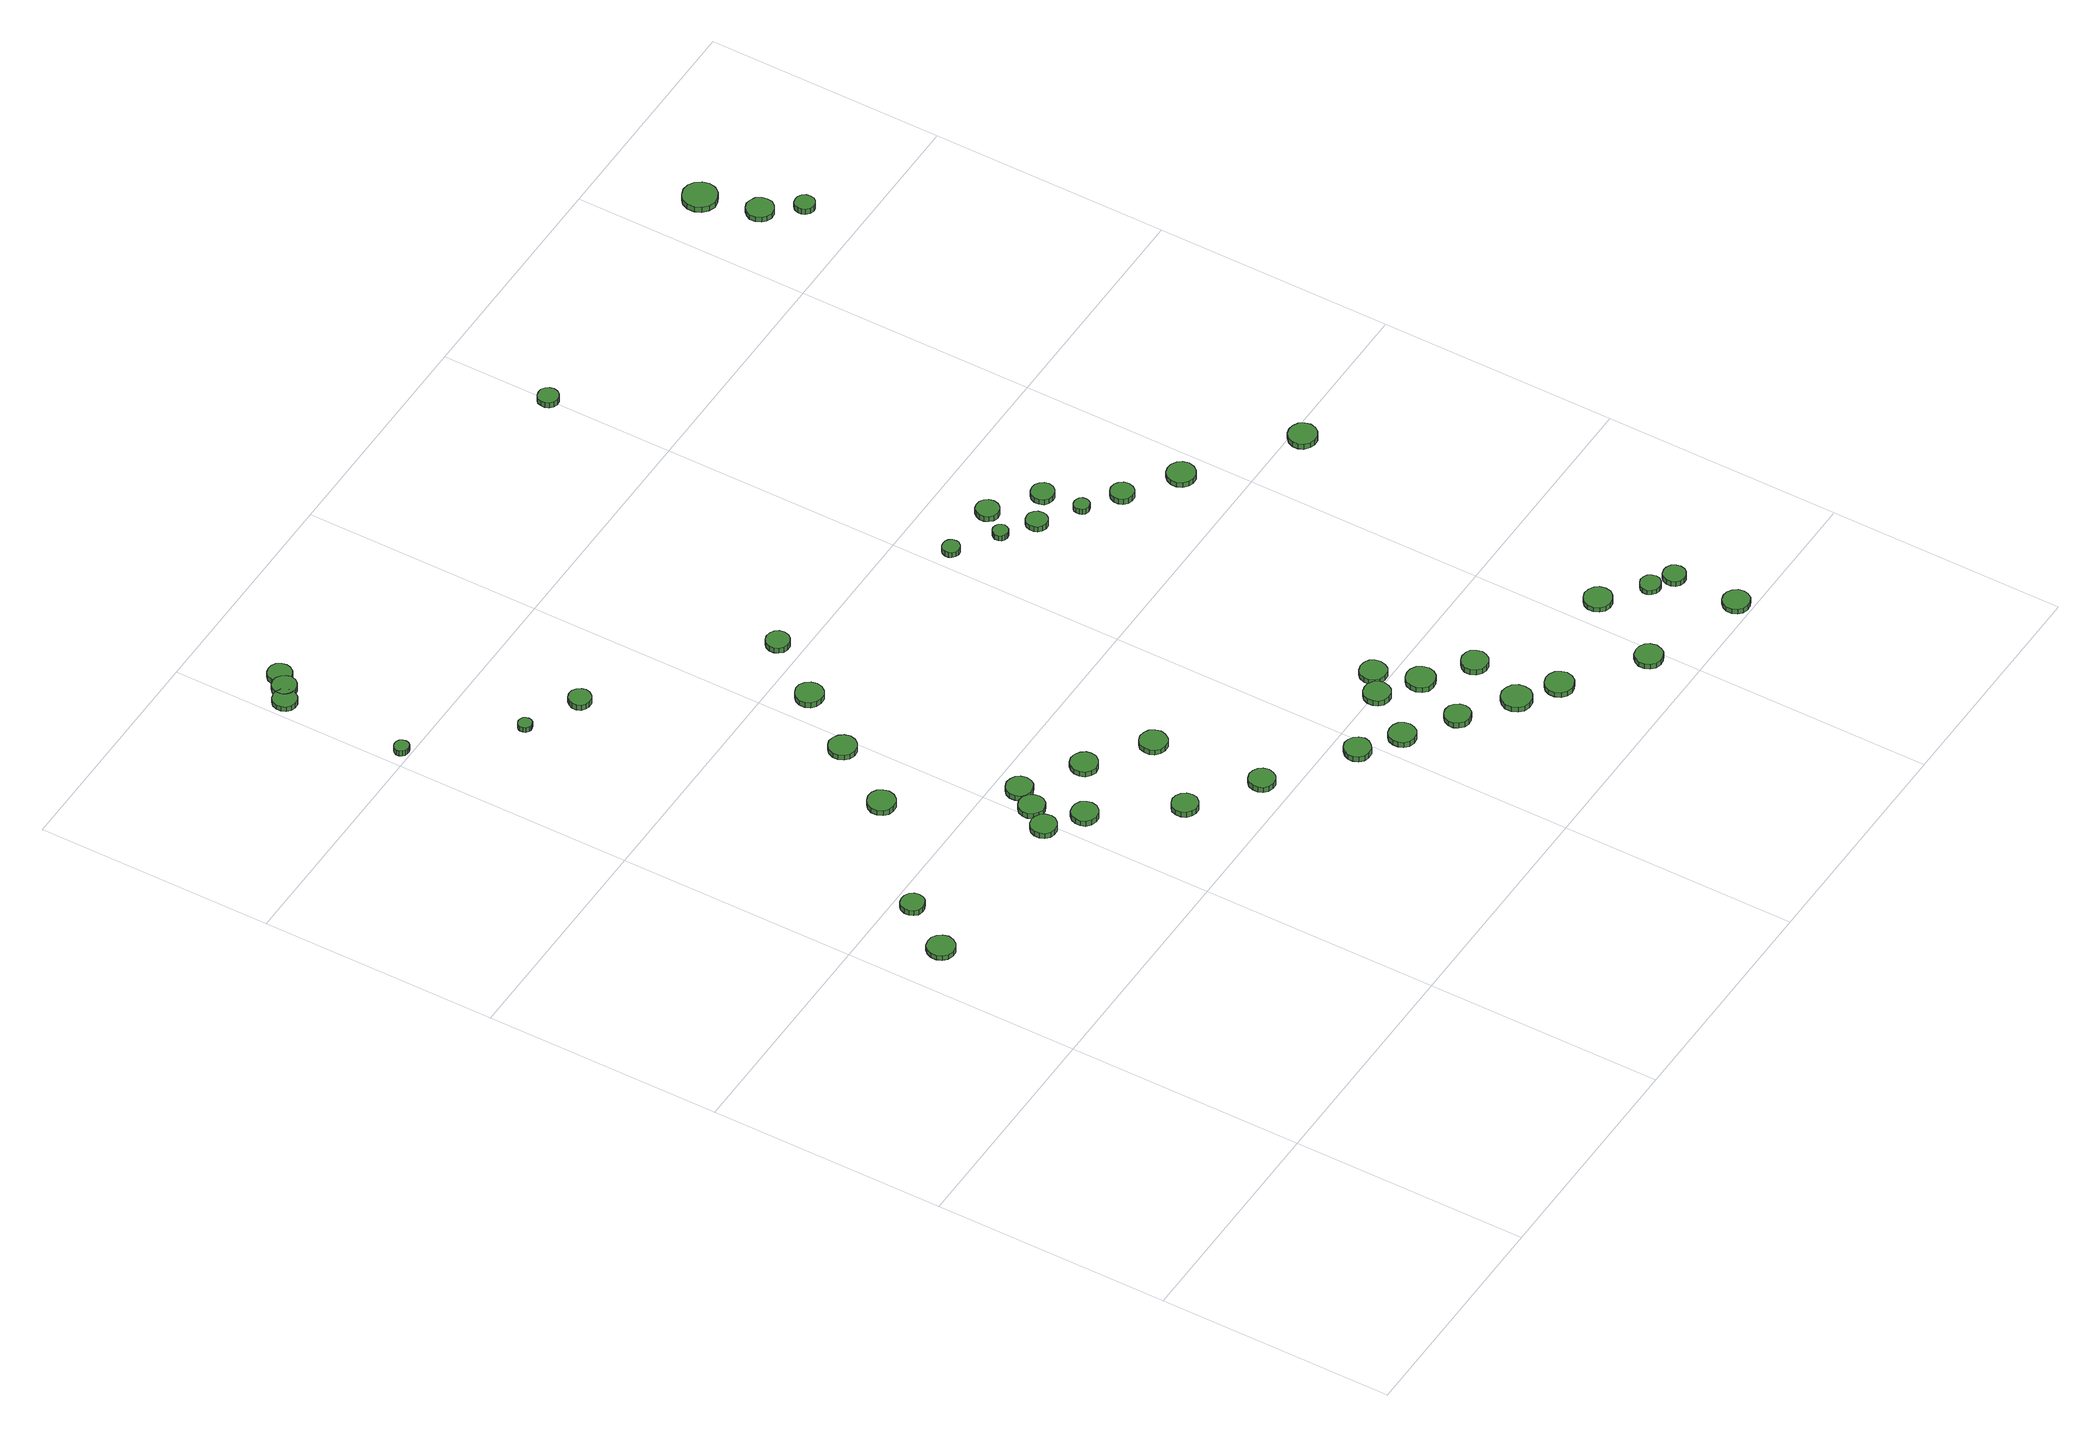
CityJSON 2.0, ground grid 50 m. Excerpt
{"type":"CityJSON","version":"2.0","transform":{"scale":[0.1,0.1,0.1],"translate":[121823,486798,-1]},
"CityObjects":{
"tree1":{"type":"SolitaryVegetationObject","attributes":{"function":"something"},"geometry":[{"type":"MultiSurface","lod":"1","boundaries":[[[0,1,2,3,4,5,6,7,8,9,10,11,12,13,14]],[[15,16,17,18,19,20,21,22,23,24,25,26,27,28,29]],[[0,29,28,1]],[[1,28,27,2]],[[2,27,26,3]],[[3,26,25,4]],[[4,25,24,5]],[[5,24,23,6]],[[6,23,22,7]],[[7,22,21,8]],[[8,21,20,9]],[[9,20,19,10]],[[10,19,18,11]],[[11,18,17,12]],[[12,17,16,13]],[[13,16,15,14]],[[14,15,29,0]]]}]},
"tree2":{"type":"SolitaryVegetationObject","attributes":{"function":"something"},"geometry":[{"type":"MultiSurface","lod":"1","boundaries":[[[30,31,32,33,34,35,36,37,38,39,40,41,42,43,44]],[[45,46,47,48,49,50,51,52,53,54,55,56,57,58,59]],[[30,59,58,31]],[[31,58,57,32]],[[32,57,56,33]],[[33,56,55,34]],[[34,55,54,35]],[[35,54,53,36]],[[36,53,52,37]],[[37,52,51,38]],[[38,51,50,39]],[[39,50,49,40]],[[40,49,48,41]],[[41,48,47,42]],[[42,47,46,43]],[[43,46,45,44]],[[44,45,59,30]]]}]},
"tree3":{"type":"SolitaryVegetationObject","attributes":{"function":"something"},"geometry":[{"type":"MultiSurface","lod":"1","boundaries":[[[60,61,62,63,64,65,66,67,68,69,70,71,72,73,74]],[[75,76,77,78,79,80,81,82,83,84,85,86,87,88,89]],[[60,89,88,61]],[[61,88,87,62]],[[62,87,86,63]],[[63,86,85,64]],[[64,85,84,65]],[[65,84,83,66]],[[66,83,82,67]],[[67,82,81,68]],[[68,81,80,69]],[[69,80,79,70]],[[70,79,78,71]],[[71,78,77,72]],[[72,77,76,73]],[[73,76,75,74]],[[74,75,89,60]]]}]},
"tree4":{"type":"SolitaryVegetationObject","attributes":{"function":"something"},"geometry":[{"type":"MultiSurface","lod":"1","boundaries":[[[90,91,92,93,94,95,96,97,98,99,100,101,102,103,104]],[[105,106,107,108,109,110,111,112,113,114,115,116,117,118,119]],[[90,119,118,91]],[[91,118,117,92]],[[92,117,116,93]],[[93,116,115,94]],[[94,115,114,95]],[[95,114,113,96]],[[96,113,112,97]],[[97,112,111,98]],[[98,111,110,99]],[[99,110,109,100]],[[100,109,108,101]],[[101,108,107,102]],[[102,107,106,103]],[[103,106,105,104]],[[104,105,119,90]]]}]},
"tree5":{"type":"SolitaryVegetationObject","attributes":{"function":"something"},"geometry":[{"type":"MultiSurface","lod":"1","boundaries":[[[120,121,122,123,124,125,126,127,128,129,130,131,132,133,134]],[[135,136,137,138,139,140,141,142,143,144,145,146,147,148,149]],[[120,149,148,121]],[[121,148,147,122]],[[122,147,146,123]],[[123,146,145,124]],[[124,145,144,125]],[[125,144,143,126]],[[126,143,142,127]],[[127,142,141,128]],[[128,141,140,129]],[[129,140,139,130]],[[130,139,138,131]],[[131,138,137,132]],[[132,137,136,133]],[[133,136,135,134]],[[134,135,149,120]]]}]},
"tree6":{"type":"SolitaryVegetationObject","attributes":{"function":"something"},"geometry":[{"type":"MultiSurface","lod":"1","boundaries":[[[150,151,152,153,154,155,156,157,158,159,160,161,162,163,164]],[[165,166,167,168,169,170,171,172,173,174,175,176,177,178,179]],[[150,179,178,151]],[[151,178,177,152]],[[152,177,176,153]],[[153,176,175,154]],[[154,175,174,155]],[[155,174,173,156]],[[156,173,172,157]],[[157,172,171,158]],[[158,171,170,159]],[[159,170,169,160]],[[160,169,168,161]],[[161,168,167,162]],[[162,167,166,163]],[[163,166,165,164]],[[164,165,179,150]]]}]},
"tree7":{"type":"SolitaryVegetationObject","attributes":{"function":"something"},"geometry":[{"type":"MultiSurface","lod":"1","boundaries":[[[180,181,182,183,184,185,186,187,188,189,190,191,192,193,194]],[[195,196,197,198,199,200,201,202,203,204,205,206,207,208,209]],[[180,209,208,181]],[[181,208,207,182]],[[182,207,206,183]],[[183,206,205,184]],[[184,205,204,185]],[[185,204,203,186]],[[186,203,202,187]],[[187,202,201,188]],[[188,201,200,189]],[[189,200,199,190]],[[190,199,198,191]],[[191,198,197,192]],[[192,197,196,193]],[[193,196,195,194]],[[194,195,209,180]]]}]},
"tree8":{"type":"SolitaryVegetationObject","attributes":{"function":"something"},"geometry":[{"type":"MultiSurface","lod":"1","boundaries":[[[210,211,212,213,214,215,216,217,218,219,220,221,222,223,224]],[[225,226,227,228,229,230,231,232,233,234,235,236,237,238,239]],[[210,239,238,211]],[[211,238,237,212]],[[212,237,236,213]],[[213,236,235,214]],[[214,235,234,215]],[[215,234,233,216]],[[216,233,232,217]],[[217,232,231,218]],[[218,231,230,219]],[[219,230,229,220]],[[220,229,228,221]],[[221,228,227,222]],[[222,227,226,223]],[[223,226,225,224]],[[224,225,239,210]]]}]},
"tree9":{"type":"SolitaryVegetationObject","attributes":{"function":"something"},"geometry":[{"type":"MultiSurface","lod":"1","boundaries":[[[240,241,242,243,244,245,246,247,248,249,250,251,252,253,254]],[[255,256,257,258,259,260,261,262,263,264,265,266,267,268,269]],[[240,269,268,241]],[[241,268,267,242]],[[242,267,266,243]],[[243,266,265,244]],[[244,265,264,245]],[[245,264,263,246]],[[246,263,262,247]],[[247,262,261,248]],[[248,261,260,249]],[[249,260,259,250]],[[250,259,258,251]],[[251,258,257,252]],[[252,257,256,253]],[[253,256,255,254]],[[254,255,269,240]]]}]},
"tree10":{"type":"SolitaryVegetationObject","attributes":{"function":"something"},"geometry":[{"type":"MultiSurface","lod":"1","boundaries":[[[270,271,272,273,274,275,276,277,278,279,280,281,282,283,284]],[[285,286,287,288,289,290,291,292,293,294,295,296,297,298,299]],[[270,299,298,271]],[[271,298,297,272]],[[272,297,296,273]],[[273,296,295,274]],[[274,295,294,275]],[[275,294,293,276]],[[276,293,292,277]],[[277,292,291,278]],[[278,291,290,279]],[[279,290,289,280]],[[280,289,288,281]],[[281,288,287,282]],[[282,287,286,283]],[[283,286,285,284]],[[284,285,299,270]]]}]},
"tree11":{"type":"SolitaryVegetationObject","attributes":{"function":"something"},"geometry":[{"type":"MultiSurface","lod":"1","boundaries":[[[300,301,302,303,304,305,306,307,308,309,310,311,312,313,314]],[[315,316,317,318,319,320,321,322,323,324,325,326,327,328,329]],[[300,329,328,301]],[[301,328,327,302]],[[302,327,326,303]],[[303,326,325,304]],[[304,325,324,305]],[[305,324,323,306]],[[306,323,322,307]],[[307,322,321,308]],[[308,321,320,309]],[[309,320,319,310]],[[310,319,318,311]],[[311,318,317,312]],[[312,317,316,313]],[[313,316,315,314]],[[314,315,329,300]]]}]},
"tree12":{"type":"SolitaryVegetationObject","attributes":{"function":"something"},"geometry":[{"type":"MultiSurface","lod":"1","boundaries":[[[330,331,332,333,334,335,336,337,338,339,340,341,342,343,344]],[[345,346,347,348,349,350,351,352,353,354,355,356,357,358,359]],[[330,359,358,331]],[[331,358,357,332]],[[332,357,356,333]],[[333,356,355,334]],[[334,355,354,335]],[[335,354,353,336]],[[336,353,352,337]],[[337,352,351,338]],[[338,351,350,339]],[[339,350,349,340]],[[340,349,348,341]],[[341,348,347,342]],[[342,347,346,343]],[[343,346,345,344]],[[344,345,359,330]]]}]},
"tree13":{"type":"SolitaryVegetationObject","attributes":{"function":"something"},"geometry":[{"type":"MultiSurface","lod":"1","boundaries":[[[360,361,362,363,364,365,366,367,368,369,370,371,372,373,374]],[[375,376,377,378,379,380,381,382,383,384,385,386,387,388,389]],[[360,389,388,361]],[[361,388,387,362]],[[362,387,386,363]],[[363,386,385,364]],[[364,385,384,365]],[[365,384,383,366]],[[366,383,382,367]],[[367,382,381,368]],[[368,381,380,369]],[[369,380,379,370]],[[370,379,378,371]],[[371,378,377,372]],[[372,377,376,373]],[[373,376,375,374]],[[374,375,389,360]]]}]},
"tree14":{"type":"SolitaryVegetationObject","attributes":{"function":"something"},"geometry":[{"type":"MultiSurface","lod":"1","boundaries":[[[390,391,392,393,394,395,396,397,398,399,400,401,402,403,404]],[[405,406,407,408,409,410,411,412,413,414,415,416,417,418,419]],[[390,419,418,391]],[[391,418,417,392]],[[392,417,416,393]],[[393,416,415,394]],[[394,415,414,395]],[[395,414,413,396]],[[396,413,412,397]],[[397,412,411,398]],[[398,411,410,399]],[[399,410,409,400]],[[400,409,408,401]],[[401,408,407,402]],[[402,407,406,403]],[[403,406,405,404]],[[404,405,419,390]]]}]},
"tree15":{"type":"SolitaryVegetationObject","attributes":{"function":"something"},"geometry":[{"type":"MultiSurface","lod":"1","boundaries":[[[420,421,422,423,424,425,426,427,428,429,430,431,432,433,434]],[[435,436,437,438,439,440,441,442,443,444,445,446,447,448,449]],[[420,449,448,421]],[[421,448,447,422]],[[422,447,446,423]],[[423,446,445,424]],[[424,445,444,425]],[[425,444,443,426]],[[426,443,442,427]],[[427,442,441,428]],[[428,441,440,429]],[[429,440,439,430]],[[430,439,438,431]],[[431,438,437,432]],[[432,437,436,433]],[[433,436,435,434]],[[434,435,449,420]]]}]},
"tree16":{"type":"SolitaryVegetationObject","attributes":{"function":"something"},"geometry":[{"type":"MultiSurface","lod":"1","boundaries":[[[450,451,452,453,454,455,456,457,458,459,460,461,462,463,464]],[[465,466,467,468,469,470,471,472,473,474,475,476,477,478,479]],[[450,479,478,451]],[[451,478,477,452]],[[452,477,476,453]],[[453,476,475,454]],[[454,475,474,455]],[[455,474,473,456]],[[456,473,472,457]],[[457,472,471,458]],[[458,471,470,459]],[[459,470,469,460]],[[460,469,468,461]],[[461,468,467,462]],[[462,467,466,463]],[[463,466,465,464]],[[464,465,479,450]]]}]},
"tree17":{"type":"SolitaryVegetationObject","attributes":{"function":"something"},"geometry":[{"type":"MultiSurface","lod":"1","boundaries":[[[480,481,482,483,484,485,486,487,488,489,490,491,492,493,494]],[[495,496,497,498,499,500,501,502,503,504,505,506,507,508,509]],[[480,509,508,481]],[[481,508,507,482]],[[482,507,506,483]],[[483,506,505,484]],[[484,505,504,485]],[[485,504,503,486]],[[486,503,502,487]],[[487,502,501,488]],[[488,501,500,489]],[[489,500,499,490]],[[490,499,498,491]],[[491,498,497,492]],[[492,497,496,493]],[[493,496,495,494]],[[494,495,509,480]]]}]},
"tree18":{"type":"SolitaryVegetationObject","attributes":{"function":"something"},"geometry":[{"type":"MultiSurface","lod":"1","boundaries":[[[510,511,512,513,514,515,516,517,518,519,520,521,522,523,524]],[[525,526,527,528,529,530,531,532,533,534,535,536,537,538,539]],[[510,539,538,511]],[[511,538,537,512]],[[512,537,536,513]],[[513,536,535,514]],[[514,535,534,515]],[[515,534,533,516]],[[516,533,532,517]],[[517,532,531,518]],[[518,531,530,519]],[[519,530,529,520]],[[520,529,528,521]],[[521,528,527,522]],[[522,527,526,523]],[[523,526,525,524]],[[524,525,539,510]]]}]},
"tree19":{"type":"SolitaryVegetationObject","attributes":{"function":"something"},"geometry":[{"type":"MultiSurface","lod":"1","boundaries":[[[540,541,542,543,544,545,546,547,548,549,550,551,552,553,554]],[[555,556,557,558,559,560,561,562,563,564,565,566,567,568,569]],[[540,569,568,541]],[[541,568,567,542]],[[542,567,566,543]],[[543,566,565,544]],[[544,565,564,545]],[[545,564,563,546]],[[546,563,562,547]],[[547,562,561,548]],[[548,561,560,549]],[[549,560,559,550]],[[550,559,558,551]],[[551,558,557,552]],[[552,557,556,553]],[[553,556,555,554]],[[554,555,569,540]]]}]},
"tree20":{"type":"SolitaryVegetationObject","attributes":{"function":"something"},"geometry":[{"type":"MultiSurface","lod":"1","boundaries":[[[570,571,572,573,574,575,576,577,578,579,580,581,582,583,584]],[[585,586,587,588,589,590,591,592,593,594,595,596,597,598,599]],[[570,599,598,571]],[[571,598,597,572]],[[572,597,596,573]],[[573,596,595,574]],[[574,595,594,575]],[[575,594,593,576]],[[576,593,592,577]],[[577,592,591,578]],[[578,591,590,579]],[[579,590,589,580]],[[580,589,588,581]],[[581,588,587,582]],[[582,587,586,583]],[[583,586,585,584]],[[584,585,599,570]]]}]},
"tree21":{"type":"SolitaryVegetationObject","attributes":{"function":"something"},"geometry":[{"type":"MultiSurface","lod":"1","boundaries":[[[600,601,602,603,604,605,606,607,608,609,610,611,612,613,614]],[[615,616,617,618,619,620,621,622,623,624,625,626,627,628,629]],[[600,629,628,601]],[[601,628,627,602]],[[602,627,626,603]],[[603,626,625,604]],[[604,625,624,605]],[[605,624,623,606]],[[606,623,622,607]],[[607,622,621,608]],[[608,621,620,609]],[[609,620,619,610]],[[610,619,618,611]],[[611,618,617,612]],[[612,617,616,613]],[[613,616,615,614]],[[614,615,629,600]]]}]},
"tree22":{"type":"SolitaryVegetationObject","attributes":{"function":"something"},"geometry":[{"type":"MultiSurface","lod":"1","boundaries":[[[630,631,632,633,634,635,636,637,638,639,640,641,642,643,644]],[[645,646,647,648,649,650,651,652,653,654,655,656,657,658,659]],[[630,659,658,631]],[[631,658,657,632]],[[632,657,656,633]],[[633,656,655,634]],[[634,655,654,635]],[[635,654,653,636]],[[636,653,652,637]],[[637,652,651,638]],[[638,651,650,639]],[[639,650,649,640]],[[640,649,648,641]],[[641,648,647,642]],[[642,647,646,643]],[[643,646,645,644]],[[644,645,659,630]]]}]},
"tree23":{"type":"SolitaryVegetationObject","attributes":{"function":"something"},"geometry":[{"type":"MultiSurface","lod":"1","boundaries":[[[660,661,662,663,664,665,666,667,668,669,670,671,672,673,674]],[[675,676,677,678,679,680,681,682,683,684,685,686,687,688,689]],[[660,689,688,661]],[[661,688,687,662]],[[662,687,686,663]],[[663,686,685,664]],[[664,685,684,665]],[[665,684,683,666]],[[666,683,682,667]],[[667,682,681,668]],[[668,681,680,669]],[[669,680,679,670]],[[670,679,678,671]],[[671,678,677,672]],[[672,677,676,673]],[[673,676,675,674]],[[674,675,689,660]]]}]},
"tree24":{"type":"SolitaryVegetationObject","attributes":{"function":"something"},"geometry":[{"type":"MultiSurface","lod":"1","boundaries":[[[690,691,692,693,694,695,696,697,698,699,700,701,702,703,704]],[[705,706,707,708,709,710,711,712,713,714,715,716,717,718,719]],[[690,719,718,691]],[[691,718,717,692]],[[692,717,716,693]],[[693,716,715,694]],[[694,715,714,695]],[[695,714,713,696]],[[696,713,712,697]],[[697,712,711,698]],[[698,711,710,699]],[[699,710,709,700]],[[700,709,708,701]],[[701,708,707,702]],[[702,707,706,703]],[[703,706,705,704]],[[704,705,719,690]]]}]},
"tree25":{"type":"SolitaryVegetationObject","attributes":{"function":"something"},"geometry":[{"type":"MultiSurface","lod":"1","boundaries":[[[720,721,722,723,724,725,726,727,728,729,730,731,732,733,734]],[[735,736,737,738,739,740,741,742,743,744,745,746,747,748,749]],[[720,749,748,721]],[[721,748,747,722]],[[722,747,746,723]],[[723,746,745,724]],[[724,745,744,725]],[[725,744,743,726]],[[726,743,742,727]],[[727,742,741,728]],[[728,741,740,729]],[[729,740,739,730]],[[730,739,738,731]],[[731,738,737,732]],[[732,737,736,733]],[[733,736,735,734]],[[734,735,749,720]]]}]},
"tree26":{"type":"SolitaryVegetationObject","attributes":{"function":"something"},"geometry":[{"type":"MultiSurface","lod":"1","boundaries":[[[750,751,752,753,754,755,756,757,758,759,760,761,762,763,764]],[[765,766,767,768,769,770,771,772,773,774,775,776,777,778,779]],[[750,779,778,751]],[[751,778,777,752]],[[752,777,776,753]],[[753,776,775,754]],[[754,775,774,755]],[[755,774,773,756]],[[756,773,772,757]],[[757,772,771,758]],[[758,771,770,759]],[[759,770,769,760]],[[760,769,768,761]],[[761,768,767,762]],[[762,767,766,763]],[[763,766,765,764]],[[764,765,779,750]]]}]},
"tree27":{"type":"SolitaryVegetationObject","attributes":{"function":"something"},"geometry":[{"type":"MultiSurface","lod":"1","boundaries":[[[780,781,782,783,784,785,786,787,788,789,790,791,792,793,794]],[[795,796,797,798,799,800,801,802,803,804,805,806,807,808,809]],[[780,809,808,781]],[[781,808,807,782]],[[782,807,806,783]],[[783,806,805,784]],[[784,805,804,785]],[[785,804,803,786]],[[786,803,802,787]],[[787,802,801,788]],[[788,801,800,789]],[[789,800,799,790]],[[790,799,798,791]],[[791,798,797,792]],[[792,797,796,793]],[[793,796,795,794]],[[794,795,809,780]]]}]},
"tree28":{"type":"SolitaryVegetationObject","attributes":{"function":"something"},"geometry":[{"type":"MultiSurface","lod":"1","boundaries":[[[810,811,812,813,814,815,816,817,818,819,820,821,822,823,824]],[[825,826,827,828,829,830,831,832,833,834,835,836,837,838,839]],[[810,839,838,811]],[[811,838,837,812]],[[812,837,836,813]],[[813,836,835,814]],[[814,835,834,815]],[[815,834,833,816]],[[816,833,832,817]],[[817,832,831,818]],[[818,831,830,819]],[[819,830,829,820]],[[820,829,828,821]],[[821,828,827,822]],[[822,827,826,823]],[[823,826,825,824]],[[824,825,839,810]]]}]},
"tree29":{"type":"SolitaryVegetationObject","attributes":{"function":"something"},"geometry":[{"type":"MultiSurface","lod":"1","boundaries":[[[840,841,842,843,844,845,846,847,848,849,850,851,852,853,854]],[[855,856,857,858,859,860,861,862,863,864,865,866,867,868,869]],[[840,869,868,841]],[[841,868,867,842]],[[842,867,866,843]],[[843,866,865,844]],[[844,865,864,845]],[[845,864,863,846]],[[846,863,862,847]],[[847,862,861,848]],[[848,861,860,849]],[[849,860,859,850]],[[850,859,858,851]],[[851,858,857,852]],[[852,857,856,853]],[[853,856,855,854]],[[854,855,869,840]]]}]},
"tree30":{"type":"SolitaryVegetationObject","attributes":{"function":"something"},"geometry":[{"type":"MultiSurface","lod":"1","boundaries":[[[870,871,872,873,874,875,876,877,878,879,880,881,882,883,884]],[[885,886,887,888,889,890,891,892,893,894,895,896,897,898,899]],[[870,899,898,871]],[[871,898,897,872]],[[872,897,896,873]],[[873,896,895,874]],[[874,895,894,875]],[[875,894,893,876]],[[876,893,892,877]],[[877,892,891,878]],[[878,891,890,879]],[[879,890,889,880]],[[880,889,888,881]],[[881,888,887,882]],[[882,887,886,883]],[[883,886,885,884]],[[884,885,899,870]]]}]},
"tree31":{"type":"SolitaryVegetationObject","attributes":{"function":"something"},"geometry":[{"type":"MultiSurface","lod":"1","boundaries":[[[900,901,902,903,904,905,906,907,908,909,910,911,912,913,914]],[[915,916,917,918,919,920,921,922,923,924,925,926,927,928,929]],[[900,929,928,901]],[[901,928,927,902]],[[902,927,926,903]],[[903,926,925,904]],[[904,925,924,905]],[[905,924,923,906]],[[906,923,922,907]],[[907,922,921,908]],[[908,921,920,909]],[[909,920,919,910]],[[910,919,918,911]],[[911,918,917,912]],[[912,917,916,913]],[[913,916,915,914]],[[914,915,929,900]]]}]},
"tree32":{"type":"SolitaryVegetationObject","attributes":{"function":"something"},"geometry":[{"type":"MultiSurface","lod":"1","boundaries":[[[930,931,932,933,934,935,936,937,938,939,940,941,942,943,944]],[[945,946,947,948,949,950,951,952,953,954,955,956,957,958,959]],[[930,959,958,931]],[[931,958,957,932]],[[932,957,956,933]],[[933,956,955,934]],[[934,955,954,935]],[[935,954,953,936]],[[936,953,952,937]],[[937,952,951,938]],[[938,951,950,939]],[[939,950,949,940]],[[940,949,948,941]],[[941,948,947,942]],[[942,947,946,943]],[[943,946,945,944]],[[944,945,959,930]]]}]},
"tree33":{"type":"SolitaryVegetationObject","attributes":{"function":"something"},"geometry":[{"type":"MultiSurface","lod":"1","boundaries":[[[960,961,962,963,964,965,966,967,968,969,970,971,972,973,974]],[[975,976,977,978,979,980,981,982,983,984,985,986,987,988,989]],[[960,989,988,961]],[[961,988,987,962]],[[962,987,986,963]],[[963,986,985,964]],[[964,985,984,965]],[[965,984,983,966]],[[966,983,982,967]],[[967,982,981,968]],[[968,981,980,969]],[[969,980,979,970]],[[970,979,978,971]],[[971,978,977,972]],[[972,977,976,973]],[[973,976,975,974]],[[974,975,989,960]]]}]},
"tree34":{"type":"SolitaryVegetationObject","attributes":{"function":"something"},"geometry":[{"type":"MultiSurface","lod":"1","boundaries":[[[990,991,992,993,994,995,996,997,998,999,1000,1001,1002,1003,1004]],[[1005,1006,1007,1008,1009,1010,1011,1012,1013,1014,1015,1016,1017,1018,1019]],[[990,1019,1018,991]],[[991,1018,1017,992]],[[992,1017,1016,993]],[[993,1016,1015,994]],[[994,1015,1014,995]],[[995,1014,1013,996]],[[996,1013,1012,997]],[[997,1012,1011,998]],[[998,1011,1010,999]],[[999,1010,1009,1000]],[[1000,1009,1008,1001]],[[1001,1008,1007,1002]],[[1002,1007,1006,1003]],[[1003,1006,1005,1004]],[[1004,1005,1019,990]]]}]},
"tree35":{"type":"SolitaryVegetationObject","attributes":{"function":"something"},"geometry":[{"type":"MultiSurface","lod":"1","boundaries":[[[1020,1021,1022,1023,1024,1025,1026,1027,1028,1029,1030,1031,1032,1033,1034]],[[1035,1036,1037,1038,1039,1040,1041,1042,1043,1044,1045,1046,1047,1048,1049]],[[1020,1049,1048,1021]],[[1021,1048,1047,1022]],[[1022,1047,1046,1023]],[[1023,1046,1045,1024]],[[1024,1045,1044,1025]],[[1025,1044,1043,1026]],[[1026,1043,1042,1027]],[[1027,1042,1041,1028]],[[1028,1041,1040,1029]],[[1029,1040,1039,1030]],[[1030,1039,1038,1031]],[[1031,1038,1037,1032]],[[1032,1037,1036,1033]],[[1033,1036,1035,1034]],[[1034,1035,1049,1020]]]}]},
"tree36":{"type":"SolitaryVegetationObject","attributes":{"function":"something"},"geometry":[{"type":"MultiSurface","lod":"1","boundaries":[[[1050,1051,1052,1053,1054,1055,1056,1057,1058,1059,1060,1061,1062,1063,1064]],[[1065,1066,1067,1068,1069,1070,1071,1072,1073,1074,1075,1076,1077,1078,1079]],[[1050,1079,1078,1051]],[[1051,1078,1077,1052]],[[1052,1077,1076,1053]],[[1053,1076,1075,1054]],[[1054,1075,1074,1055]],[[1055,1074,1073,1056]],[[1056,1073,1072,1057]],[[1057,1072,1071,1058]],[[1058,1071,1070,1059]],[[1059,1070,1069,1060]],[[1060,1069,1068,1061]],[[1061,1068,1067,1062]],[[1062,1067,1066,1063]],[[1063,1066,1065,1064]],[[1064,1065,1079,1050]]]}]},
"tree37":{"type":"SolitaryVegetationObject","attributes":{"function":"something"},"geometry":[{"type":"MultiSurface","lod":"1","boundaries":[[[1080,1081,1082,1083,1084,1085,1086,1087,1088,1089,1090,1091,1092,1093,1094]],[[1095,1096,1097,1098,1099,1100,1101,1102,1103,1104,1105,1106,1107,1108,1109]],[[1080,1109,1108,1081]],[[1081,1108,1107,1082]],[[1082,1107,1106,1083]],[[1083,1106,1105,1084]],[[1084,1105,1104,1085]],[[1085,1104,1103,1086]],[[1086,1103,1102,1087]],[[1087,1102,1101,1088]],[[1088,1101,1100,1089]],[[1089,1100,1099,1090]],[[1090,1099,1098,1091]],[[1091,1098,1097,1092]],[[1092,1097,1096,1093]],[[1093,1096,1095,1094]],[[1094,1095,1109,1080]]]}]},
"tree38":{"type":"SolitaryVegetationObject","attributes":{"function":"something"},"geometry":[{"type":"MultiSurface","lod":"1","boundaries":[[[1110,1111,1112,1113,1114,1115,1116,1117,1118,1119,1120,1121,1122,1123,1124]],[[1125,1126,1127,1128,1129,1130,1131,1132,1133,1134,1135,1136,1137,1138,1139]],[[1110,1139,1138,1111]],[[1111,1138,1137,1112]],[[1112,1137,1136,1113]],[[1113,1136,1135,1114]],[[1114,1135,1134,1115]],[[1115,1134,1133,1116]],[[1116,1133,1132,1117]],[[1117,1132,1131,1118]],[[1118,1131,1130,1119]],[[1119,1130,1129,1120]],[[1120,1129,1128,1121]],[[1121,1128,1127,1122]],[[1122,1127,1126,1123]],[[1123,1126,1125,1124]],[[1124,1125,1139,1110]]]}]},
"tree39":{"type":"SolitaryVegetationObject","attributes":{"function":"something"},"geometry":[{"type":"MultiSurface","lod":"1","boundaries":[[[1140,1141,1142,1143,1144,1145,1146,1147,1148,1149,1150,1151,1152,1153,1154]],[[1155,1156,1157,1158,1159,1160,1161,1162,1163,1164,1165,1166,1167,1168,1169]],[[1140,1169,1168,1141]],[[1141,1168,1167,1142]],[[1142,1167,1166,1143]],[[1143,1166,1165,1144]],[[1144,1165,1164,1145]],[[1145,1164,1163,1146]],[[1146,1163,1162,1147]],[[1147,1162,1161,1148]],[[1148,1161,1160,1149]],[[1149,1160,1159,1150]],[[1150,1159,1158,1151]],[[1151,1158,1157,1152]],[[1152,1157,1156,1153]],[[1153,1156,1155,1154]],[[1154,1155,1169,1140]]]}]},
"tree40":{"type":"SolitaryVegetationObject","attributes":{"function":"something"},"geometry":[{"type":"MultiSurface","lod":"1","boundaries":[[[1170,1171,1172,1173,1174,1175,1176,1177,1178,1179,1180,1181,1182,1183,1184]],[[1185,1186,1187,1188,1189,1190,1191,1192,1193,1194,1195,1196,1197,1198,1199]],[[1170,1199,1198,1171]],[[1171,1198,1197,1172]],[[1172,1197,1196,1173]],[[1173,1196,1195,1174]],[[1174,1195,1194,1175]],[[1175,1194,1193,1176]],[[1176,1193,1192,1177]],[[1177,1192,1191,1178]],[[1178,1191,1190,1179]],[[1179,1190,1189,1180]],[[1180,1189,1188,1181]],[[1181,1188,1187,1182]],[[1182,1187,1186,1183]],[[1183,1186,1185,1184]],[[1184,1185,1199,1170]]]}]},
"tree41":{"type":"SolitaryVegetationObject","attributes":{"function":"something"},"geometry":[{"type":"MultiSurface","lod":"1","boundaries":[[[1200,1201,1202,1203,1204,1205,1206,1207,1208,1209,1210,1211,1212,1213,1214]],[[1215,1216,1217,1218,1219,1220,1221,1222,1223,1224,1225,1226,1227,1228,1229]],[[1200,1229,1228,1201]],[[1201,1228,1227,1202]],[[1202,1227,1226,1203]],[[1203,1226,1225,1204]],[[1204,1225,1224,1205]],[[1205,1224,1223,1206]],[[1206,1223,1222,1207]],[[1207,1222,1221,1208]],[[1208,1221,1220,1209]],[[1209,1220,1219,1210]],[[1210,1219,1218,1211]],[[1211,1218,1217,1212]],[[1212,1217,1216,1213]],[[1213,1216,1215,1214]],[[1214,1215,1229,1200]]]}]},
"tree42":{"type":"SolitaryVegetationObject","attributes":{"function":"something"},"geometry":[{"type":"MultiSurface","lod":"1","boundaries":[[[1230,1231,1232,1233,1234,1235,1236,1237,1238,1239,1240,1241,1242,1243,1244]],[[1245,1246,1247,1248,1249,1250,1251,1252,1253,1254,1255,1256,1257,1258,1259]],[[1230,1259,1258,1231]],[[1231,1258,1257,1232]],[[1232,1257,1256,1233]],[[1233,1256,1255,1234]],[[1234,1255,1254,1235]],[[1235,1254,1253,1236]],[[1236,1253,1252,1237]],[[1237,1252,1251,1238]],[[1238,1251,1250,1239]],[[1239,1250,1249,1240]],[[1240,1249,1248,1241]],[[1241,1248,1247,1242]],[[1242,1247,1246,1243]],[[1243,1246,1245,1244]],[[1244,1245,1259,1230]]]}]},
"tree43":{"type":"SolitaryVegetationObject","attributes":{"function":"something"},"geometry":[{"type":"MultiSurface","lod":"1","boundaries":[[[1260,1261,1262,1263,1264,1265,1266,1267,1268,1269,1270,1271,1272,1273,1274]],[[1275,1276,1277,1278,1279,1280,1281,1282,1283,1284,1285,1286,1287,1288,1289]],[[1260,1289,1288,1261]],[[1261,1288,1287,1262]],[[1262,1287,1286,1263]],[[1263,1286,1285,1264]],[[1264,1285,1284,1265]],[[1265,1284,1283,1266]],[[1266,1283,1282,1267]],[[1267,1282,1281,1268]],[[1268,1281,1280,1269]],[[1269,1280,1279,1270]],[[1270,1279,1278,1271]],[[1271,1278,1277,1272]],[[1272,1277,1276,1273]],[[1273,1276,1275,1274]],[[1274,1275,1289,1260]]]}]},
"tree44":{"type":"SolitaryVegetationObject","attributes":{"function":"something"},"geometry":[{"type":"MultiSurface","lod":"1","boundaries":[[[1290,1291,1292,1293,1294,1295,1296,1297,1298,1299,1300,1301,1302,1303,1304]],[[1305,1306,1307,1308,1309,1310,1311,1312,1313,1314,1315,1316,1317,1318,1319]],[[1290,1319,1318,1291]],[[1291,1318,1317,1292]],[[1292,1317,1316,1293]],[[1293,1316,1315,1294]],[[1294,1315,1314,1295]],[[1295,1314,1313,1296]],[[1296,1313,1312,1297]],[[1297,1312,1311,1298]],[[1298,1311,1310,1299]],[[1299,1310,1309,1300]],[[1300,1309,1308,1301]],[[1301,1308,1307,1302]],[[1302,1307,1306,1303]],[[1303,1306,1305,1304]],[[1304,1305,1319,1290]]]}]},
"tree45":{"type":"SolitaryVegetationObject","attributes":{"function":"something"},"geometry":[{"type":"MultiSurface","lod":"1","boundaries":[[[1320,1321,1322,1323,1324,1325,1326,1327,1328,1329,1330,1331,1332,1333,1334]],[[1335,1336,1337,1338,1339,1340,1341,1342,1343,1344,1345,1346,1347,1348,1349]],[[1320,1349,1348,1321]],[[1321,1348,1347,1322]],[[1322,1347,1346,1323]],[[1323,1346,1345,1324]],[[1324,1345,1344,1325]],[[1325,1344,1343,1326]],[[1326,1343,1342,1327]],[[1327,1342,1341,1328]],[[1328,1341,1340,1329]],[[1329,1340,1339,1330]],[[1330,1339,1338,1331]],[[1331,1338,1337,1332]],[[1332,1337,1336,1333]],[[1333,1336,1335,1334]],[[1334,1335,1349,1320]]]}]},
"tree46":{"type":"SolitaryVegetationObject","attributes":{"function":"something"},"geometry":[{"type":"MultiSurface","lod":"1","boundaries":[[[1350,1351,1352,1353,1354,1355,1356,1357,1358,1359,1360,1361,1362,1363,1364]],[[1365,1366,1367,1368,1369,1370,1371,1372,1373,1374,1375,1376,1377,1378,1379]],[[1350,1379,1378,1351]],[[1351,1378,1377,1352]],[[1352,1377,1376,1353]],[[1353,1376,1375,1354]],[[1354,1375,1374,1355]],[[1355,1374,1373,1356]],[[1356,1373,1372,1357]],[[1357,1372,1371,1358]],[[1358,1371,1370,1359]],[[1359,1370,1369,1360]],[[1360,1369,1368,1361]],[[1361,1368,1367,1362]],[[1362,1367,1366,1363]],[[1363,1366,1365,1364]],[[1364,1365,1379,1350]]]}]},
"tree47":{"type":"SolitaryVegetationObject","attributes":{"function":"something"},"geometry":[{"type":"MultiSurface","lod":"1","boundaries":[[[1380,1381,1382,1383,1384,1385,1386,1387,1388,1389,1390,1391,1392,1393,1394]],[[1395,1396,1397,1398,1399,1400,1401,1402,1403,1404,1405,1406,1407,1408,1409]],[[1380,1409,1408,1381]],[[1381,1408,1407,1382]],[[1382,1407,1406,1383]],[[1383,1406,1405,1384]],[[1384,1405,1404,1385]],[[1385,1404,1403,1386]],[[1386,1403,1402,1387]],[[1387,1402,1401,1388]],[[1388,1401,1400,1389]],[[1389,1400,1399,1390]],[[1390,1399,1398,1391]],[[1391,1398,1397,1392]],[[1392,1397,1396,1393]],[[1393,1396,1395,1394]],[[1394,1395,1409,1380]]]}]}
},
"vertices":[
[130,855,20],[127,866,20],[120,876,20],[110,882,20],[98,883,20],[86,880,20],[78,872,20],[73,861,20],[73,849,20],[78,838,20],[86,830,20],[98,826,20],[110,827,20],[120,833,20],[127,843,20],[127,843,8],[120,833,8],[110,827,8],[98,826,8],[86,830,8],[78,838,8],[73,849,8],[73,861,8],[78,872,8],[86,880,8],[98,883,8],[110,882,8],[120,876,8],[127,866,8],[130,855,8],
[199,962,20],[197,972,20],[191,980,20],[182,985,20],[172,986,20],[162,983,20],[155,977,20],[151,967,20],[151,957,20],[155,948,20],[162,941,20],[172,938,20],[182,939,20],[191,944,20],[197,952,20],[197,952,7],[191,944,7],[182,939,7],[172,938,7],[162,941,7],[155,948,7],[151,957,7],[151,967,7],[155,977,7],[162,983,7],[172,986,7],[182,985,7],[191,980,7],[197,972,7],[199,962,7],
[50,2018,24],[49,2024,24],[45,2029,24],[39,2033,24],[33,2033,24],[27,2031,24],[22,2027,24],[19,2021,24],[19,2015,24],[22,2009,24],[27,2005,24],[33,2003,24],[39,2003,24],[45,2006,24],[49,2012,24],[49,2012,11],[45,2006,11],[39,2003,11],[33,2003,11],[27,2005,11],[22,2009,11],[19,2015,11],[19,2021,11],[22,2027,11],[27,2031,11],[33,2033,11],[39,2033,11],[45,2029,11],[49,2024,11],[50,2018,11],
[55,2275,26],[52,2285,26],[46,2294,26],[37,2299,26],[27,2300,26],[17,2297,26],[9,2290,26],[5,2280,26],[5,2270,26],[9,2260,26],[17,2253,26],[27,2250,26],[37,2251,26],[46,2256,26],[52,2265,26],[52,2265,14],[46,2256,14],[37,2251,14],[27,2250,14],[17,2253,14],[9,2260,14],[5,2270,14],[5,2280,14],[9,2290,14],[17,2297,14],[27,2300,14],[37,2299,14],[46,2294,14],[52,2285,14],[55,2275,14],
[409,1154,22],[406,1166,22],[399,1176,22],[389,1182,22],[377,1183,22],[366,1179,22],[357,1171,22],[352,1160,22],[352,1148,22],[357,1137,22],[366,1129,22],[377,1126,22],[389,1127,22],[399,1133,22],[406,1143,22],[406,1143,9],[399,1133,9],[389,1127,9],[377,1126,9],[366,1129,9],[357,1137,9],[352,1148,9],[352,1160,9],[357,1171,9],[366,1179,9],[377,1183,9],[389,1182,9],[399,1176,9],[406,1166,9],[409,1154,9],
[512,855,21],[510,866,21],[503,875,21],[493,881,21],[482,882,21],[472,879,21],[463,871,21],[459,861,21],[459,850,21],[463,840,21],[472,832,21],[482,829,21],[493,830,21],[503,836,21],[510,845,21],[510,845,8],[503,836,8],[493,830,8],[482,829,8],[472,832,8],[463,840,8],[459,850,8],[459,861,8],[463,871,8],[472,879,8],[482,882,8],[493,881,8],[503,875,8],[510,866,8],[512,855,8],
[208,1838,42],[207,1844,42],[204,1848,42],[198,1851,42],[192,1852,42],[187,1850,42],[182,1846,42],[180,1841,42],[180,1835,42],[182,1829,42],[187,1825,42],[192,1823,42],[198,1824,42],[204,1827,42],[207,1832,42],[207,1832,30],[204,1827,30],[198,1824,30],[192,1823,30],[187,1825,30],[182,1829,30],[180,1835,30],[180,1841,30],[182,1846,30],[187,1850,30],[192,1852,30],[198,1851,30],[204,1848,30],[207,1844,30],[208,1838,30],
[85,2294,27],[82,2304,27],[76,2312,27],[67,2318,27],[57,2319,27],[47,2316,27],[39,2309,27],[35,2299,27],[35,2288,27],[39,2279,27],[47,2272,27],[57,2269,27],[67,2270,27],[76,2275,27],[82,2283,27],[82,2283,14],[76,2275,14],[67,2270,14],[57,2269,14],[47,2272,14],[39,2279,14],[35,2288,14],[35,2299,14],[39,2309,14],[47,2316,14],[57,2319,14],[67,2318,14],[76,2312,14],[82,2304,14],[85,2294,14],
[109,2319,26],[107,2329,26],[101,2338,26],[92,2343,26],[82,2344,26],[72,2341,26],[64,2334,26],[60,2324,26],[60,2314,26],[64,2304,26],[72,2297,26],[82,2294,26],[92,2295,26],[101,2300,26],[107,2309,26],[107,2309,14],[101,2300,14],[92,2295,14],[82,2294,14],[72,2297,14],[64,2304,14],[60,2314,14],[60,2324,14],[64,2334,14],[72,2341,14],[82,2344,14],[92,2343,14],[101,2338,14],[107,2329,14],[109,2319,14],
[547,903,20],[545,914,20],[538,923,20],[528,929,20],[517,930,20],[507,926,20],[498,919,20],[494,909,20],[494,898,20],[498,887,20],[507,880,20],[517,876,20],[528,878,20],[538,883,20],[545,892,20],[545,892,7],[538,883,7],[528,878,7],[517,876,7],[507,880,7],[498,887,7],[494,898,7],[494,909,7],[498,919,7],[507,926,7],[517,930,7],[528,929,7],[538,923,7],[545,914,7],[547,903,7],
[583,806,20],[581,817,20],[574,827,20],[564,832,20],[553,833,20],[542,830,20],[533,822,20],[529,812,20],[529,800,20],[533,790,20],[542,782,20],[553,779,20],[564,780,20],[574,786,20],[581,795,20],[581,795,7],[574,786,7],[564,780,7],[553,779,7],[542,782,7],[533,790,7],[529,800,7],[529,812,7],[533,822,7],[542,830,7],[553,833,7],[564,832,7],[574,827,7],[581,817,7],[583,806,7],
[578,949,20],[575,960,20],[569,969,20],[559,974,20],[547,976,20],[537,972,20],[528,965,20],[524,954,20],[524,943,20],[528,932,20],[537,925,20],[547,921,20],[559,923,20],[569,928,20],[575,937,20],[575,937,7],[569,928,7],[559,923,7],[547,921,7],[537,925,7],[528,932,7],[524,943,7],[524,954,7],[528,965,7],[537,972,7],[547,976,7],[559,974,7],[569,969,7],[575,960,7],[578,949,7],
[338,1788,34],[336,1797,34],[330,1805,34],[322,1810,34],[312,1811,34],[303,1808,34],[296,1801,34],[292,1793,34],[292,1783,34],[296,1774,34],[303,1768,34],[312,1765,34],[322,1766,34],[330,1771,34],[336,1779,34],[336,1779,21],[330,1771,21],[322,1766,21],[312,1765,21],[303,1768,21],[296,1774,21],[292,1783,21],[292,1793,21],[296,1801,21],[303,1808,21],[312,1811,21],[322,1810,21],[330,1805,21],[336,1797,21],[338,1788,21],
[498,1294,24],[495,1306,24],[488,1315,24],[478,1321,24],[466,1323,24],[454,1319,24],[446,1311,24],[441,1300,24],[441,1288,24],[446,1277,24],[454,1269,24],[466,1265,24],[478,1267,24],[488,1273,24],[495,1282,24],[495,1282,12],[488,1273,12],[478,1267,12],[466,1265,12],[454,1269,12],[446,1277,12],[441,1288,12],[441,1300,12],[446,1311,12],[454,1319,12],[466,1323,12],[478,1321,12],[488,1315,12],[495,1306,12],[498,1294,12],
[702,654,19],[700,665,19],[693,674,19],[683,679,19],[672,681,19],[662,677,19],[653,670,19],[649,660,19],[649,648,19],[653,638,19],[662,631,19],[672,627,19],[683,628,19],[693,634,19],[700,643,19],[700,643,6],[693,634,6],[683,628,6],[672,627,6],[662,631,6],[653,638,6],[649,648,6],[649,660,6],[653,670,6],[662,677,6],[672,681,6],[683,679,6],[693,674,6],[700,665,6],[702,654,6],
[699,877,19],[697,888,19],[690,897,19],[680,903,19],[668,905,19],[657,901,19],[648,893,19],[644,882,19],[644,871,19],[648,860,19],[657,852,19],[668,848,19],[680,850,19],[690,856,19],[697,865,19],[697,865,7],[690,856,7],[680,850,7],[668,848,7],[657,852,7],[648,860,7],[644,871,7],[644,882,7],[648,893,7],[657,901,7],[668,905,7],[680,903,7],[690,897,7],[697,888,7],[699,877,7],
[835,562,20],[832,573,20],[826,582,20],[816,587,20],[805,589,20],[794,585,20],[786,578,20],[782,567,20],[782,556,20],[786,546,20],[794,539,20],[805,535,20],[816,536,20],[826,542,20],[832,551,20],[832,551,7],[826,542,7],[816,536,7],[805,535,7],[794,539,7],[786,546,7],[782,556,7],[782,567,7],[786,578,7],[794,585,7],[805,589,7],[816,587,7],[826,582,7],[832,573,7],[835,562,7],
[583,1419,30],[580,1431,30],[573,1441,30],[563,1447,30],[551,1448,30],[540,1444,30],[531,1436,30],[526,1425,30],[526,1413,30],[531,1402,30],[540,1394,30],[551,1391,30],[563,1392,30],[573,1398,30],[580,1407,30],[580,1407,17],[573,1398,17],[563,1392,17],[551,1391,17],[540,1394,17],[531,1402,17],[526,1413,17],[526,1425,17],[531,1436,17],[540,1444,17],[551,1448,17],[563,1447,17],[573,1441,17],[580,1431,17],[583,1419,17],
[819,793,19],[816,805,19],[809,815,19],[799,820,19],[787,822,19],[776,818,19],[767,810,19],[763,799,19],[763,787,19],[767,777,19],[776,769,19],[787,765,19],[799,766,19],[809,772,19],[816,782,19],[816,782,7],[809,772,7],[799,766,7],[787,765,7],[776,769,7],[767,777,7],[763,787,7],[763,799,7],[767,810,7],[776,818,7],[787,822,7],[799,820,7],[809,815,7],[816,805,7],[819,793,7],
[666,1542,36],[664,1552,36],[658,1560,36],[649,1565,36],[639,1566,36],[629,1563,36],[622,1556,36],[618,1547,36],[618,1537,36],[622,1528,36],[629,1521,36],[639,1518,36],[649,1519,36],[658,1524,36],[664,1532,36],[664,1532,23],[658,1524,23],[649,1519,23],[639,1518,23],[629,1521,23],[622,1528,23],[618,1537,23],[618,1547,23],[622,1556,23],[629,1563,23],[639,1566,23],[649,1565,23],[658,1560,23],[664,1552,23],[666,1542,23],
[1002,448,20],[999,460,20],[992,469,20],[983,474,20],[971,476,20],[960,472,20],[952,464,20],[947,454,20],[947,443,20],[952,432,20],[960,424,20],[971,421,20],[983,422,20],[992,428,20],[999,437,20],[999,437,7],[992,428,7],[983,422,7],[971,421,7],[960,424,7],[952,432,7],[947,443,7],[947,454,7],[952,464,7],[960,472,7],[971,476,7],[983,474,7],[992,469,7],[999,460,7],[1002,448,7],
[1080,394,20],[1077,406,20],[1071,415,20],[1061,421,20],[1049,422,20],[1038,419,20],[1029,411,20],[1025,400,20],[1025,389,20],[1029,378,20],[1038,370,20],[1049,367,20],[1061,368,20],[1071,374,20],[1077,383,20],[1077,383,7],[1071,374,7],[1061,368,7],[1049,367,7],[1038,370,7],[1029,378,7],[1025,389,7],[1025,400,7],[1029,411,7],[1038,419,7],[1049,422,7],[1061,421,7],[1071,415,7],[1077,406,7],[1080,394,7],
[1177,330,20],[1175,341,20],[1168,350,20],[1159,356,20],[1147,357,20],[1137,354,20],[1129,346,20],[1124,336,20],[1124,325,20],[1129,315,20],[1137,307,20],[1147,304,20],[1159,305,20],[1168,310,20],[1175,319,20],[1175,319,7],[1168,310,7],[1159,305,7],[1147,304,7],[1137,307,7],[1129,315,7],[1124,325,7],[1124,336,7],[1129,346,7],[1137,354,7],[1147,357,7],[1159,356,7],[1168,350,7],[1175,341,7],[1177,330,7],
[1151,494,20],[1149,505,20],[1142,514,20],[1132,520,20],[1121,521,20],[1110,518,20],[1101,510,20],[1097,500,20],[1097,488,20],[1101,478,20],[1110,470,20],[1121,467,20],[1132,468,20],[1142,474,20],[1149,483,20],[1149,483,7],[1142,474,7],[1132,468,7],[1121,467,7],[1110,470,7],[1101,478,7],[1097,488,7],[1097,500,7],[1101,510,7],[1110,518,7],[1121,521,7],[1132,520,7],[1142,514,7],[1149,505,7],[1151,494,7],
[1281,258,19],[1279,271,19],[1271,282,19],[1260,288,19],[1247,290,19],[1234,286,19],[1225,277,19],[1219,265,19],[1219,252,19],[1225,240,19],[1234,231,19],[1247,227,19],[1260,229,19],[1271,235,19],[1279,246,19],[1279,246,7],[1271,235,7],[1260,229,7],[1247,227,7],[1234,231,7],[1225,240,7],[1219,252,7],[1219,265,7],[1225,277,7],[1234,286,7],[1247,290,7],[1260,288,7],[1271,282,7],[1279,271,7],[1281,258,7],
[1198,530,19],[1195,542,19],[1189,551,19],[1179,557,19],[1167,558,19],[1156,554,19],[1148,547,19],[1143,536,19],[1143,525,19],[1148,514,19],[1156,506,19],[1167,503,19],[1179,504,19],[1189,510,19],[1195,519,19],[1195,519,7],[1189,510,7],[1179,504,7],[1167,503,7],[1156,506,7],[1148,514,7],[1143,525,7],[1143,536,7],[1148,547,7],[1156,554,7],[1167,558,7],[1179,557,7],[1189,551,7],[1195,542,7],[1198,530,7],
[1230,442,19],[1227,455,19],[1220,465,19],[1209,471,19],[1197,472,19],[1185,468,19],[1176,460,19],[1171,449,19],[1171,436,19],[1176,425,19],[1185,416,19],[1197,413,19],[1209,414,19],[1220,420,19],[1227,430,19],[1227,430,7],[1220,420,7],[1209,414,7],[1197,413,7],[1185,416,7],[1176,425,7],[1171,436,7],[1171,449,7],[1176,460,7],[1185,468,7],[1197,472,7],[1209,471,7],[1220,465,7],[1227,455,7],[1230,442,7],
[1355,208,19],[1352,220,19],[1345,230,19],[1334,236,19],[1322,237,19],[1310,233,19],[1301,225,19],[1296,214,19],[1296,202,19],[1301,190,19],[1310,182,19],[1322,178,19],[1334,180,19],[1345,186,19],[1352,196,19],[1352,196,7],[1345,186,7],[1334,180,7],[1322,178,7],[1310,182,7],[1301,190,7],[1296,202,7],[1296,214,7],[1301,225,7],[1310,233,7],[1322,237,7],[1334,236,7],[1345,230,7],[1352,220,7],[1355,208,7],
[1320,377,20],[1317,388,20],[1311,398,20],[1301,403,20],[1289,404,20],[1279,401,20],[1270,393,20],[1265,383,20],[1265,372,20],[1270,361,20],[1279,353,20],[1289,350,20],[1301,351,20],[1311,357,20],[1317,366,20],[1317,366,7],[1311,357,7],[1301,351,7],[1289,350,7],[1279,353,7],[1270,361,7],[1265,372,7],[1265,383,7],[1270,393,7],[1279,401,7],[1289,404,7],[1301,403,7],[1311,398,7],[1317,388,7],[1320,377,7],
[1050,1389,34],[1049,1397,34],[1044,1403,34],[1038,1406,34],[1030,1407,34],[1023,1405,34],[1017,1400,34],[1014,1393,34],[1014,1385,34],[1017,1379,34],[1023,1374,34],[1030,1371,34],[1038,1372,34],[1044,1376,34],[1049,1382,34],[1049,1382,21],[1044,1376,21],[1038,1372,21],[1030,1371,21],[1023,1374,21],[1017,1379,21],[1014,1385,21],[1014,1393,21],[1017,1400,21],[1023,1405,21],[1030,1407,21],[1038,1406,21],[1044,1403,21],[1049,1397,21],[1050,1389,21],
[1507,100,19],[1504,112,19],[1498,121,19],[1487,127,19],[1475,128,19],[1464,125,19],[1455,117,19],[1450,106,19],[1450,94,19],[1455,83,19],[1464,75,19],[1475,72,19],[1487,73,19],[1498,79,19],[1504,88,19],[1504,88,7],[1498,79,7],[1487,73,7],[1475,72,7],[1464,75,7],[1455,83,7],[1450,94,7],[1450,106,7],[1455,117,7],[1464,125,7],[1475,128,7],[1487,127,7],[1498,121,7],[1504,112,7],[1507,100,7],
[1135,1331,33],[1133,1337,33],[1130,1343,33],[1124,1346,33],[1117,1347,33],[1111,1345,33],[1106,1340,33],[1103,1334,33],[1103,1327,33],[1106,1321,33],[1111,1317,33],[1117,1315,33],[1124,1316,33],[1130,1319,33],[1133,1324,33],[1133,1324,20],[1130,1319,20],[1124,1316,20],[1117,1315,20],[1111,1317,20],[1106,1321,20],[1103,1327,20],[1103,1334,20],[1106,1340,20],[1111,1345,20],[1117,1347,20],[1124,1346,20],[1130,1343,20],[1133,1337,20],[1135,1331,20],
[1203,1287,32],[1201,1296,32],[1196,1303,32],[1188,1308,32],[1179,1309,32],[1170,1306,32],[1163,1300,32],[1160,1292,32],[1160,1282,32],[1163,1274,32],[1170,1268,32],[1179,1265,32],[1188,1266,32],[1196,1271,32],[1201,1278,32],[1201,1278,19],[1196,1271,19],[1188,1266,19],[1179,1265,19],[1170,1268,19],[1163,1274,19],[1160,1282,19],[1160,1292,19],[1163,1300,19],[1170,1306,19],[1179,1309,19],[1188,1308,19],[1196,1303,19],[1201,1296,19],[1203,1287,19],
[1181,1383,33],[1179,1393,33],[1173,1401,33],[1165,1406,33],[1155,1407,33],[1145,1404,33],[1138,1397,33],[1134,1388,33],[1134,1378,33],[1138,1369,33],[1145,1362,33],[1155,1359,33],[1165,1360,33],[1173,1365,33],[1179,1373,33],[1179,1373,20],[1173,1365,20],[1165,1360,20],[1155,1359,20],[1145,1362,20],[1138,1369,20],[1134,1378,20],[1134,1388,20],[1138,1397,20],[1145,1404,20],[1155,1407,20],[1165,1406,20],[1173,1401,20],[1179,1393,20],[1181,1383,20],
[1277,1235,32],[1276,1242,32],[1272,1247,32],[1266,1250,32],[1260,1251,32],[1253,1249,32],[1248,1245,32],[1246,1239,32],[1246,1232,32],[1248,1226,32],[1253,1221,32],[1260,1219,32],[1266,1220,32],[1272,1223,32],[1276,1229,32],[1276,1229,19],[1272,1223,19],[1266,1220,19],[1260,1219,19],[1253,1221,19],[1248,1226,19],[1246,1232,19],[1246,1239,19],[1248,1245,19],[1253,1249,19],[1260,1251,19],[1266,1250,19],[1272,1247,19],[1276,1242,19],[1277,1235,19],
[1590,263,19],[1588,275,19],[1581,284,19],[1570,290,19],[1558,292,19],[1547,288,19],[1538,280,19],[1533,269,19],[1533,257,19],[1538,246,19],[1547,238,19],[1558,234,19],[1570,236,19],[1581,242,19],[1588,251,19],[1588,251,7],[1581,242,7],[1570,236,7],[1558,234,7],[1547,238,7],[1538,246,7],[1533,257,7],[1533,269,7],[1538,280,7],[1547,288,7],[1558,292,7],[1570,290,7],[1581,284,7],[1588,275,7],[1590,263,7],
[1276,1317,32],[1274,1326,32],[1268,1334,32],[1260,1339,32],[1250,1340,32],[1240,1337,32],[1233,1331,32],[1229,1322,32],[1229,1312,32],[1233,1302,32],[1240,1296,32],[1250,1293,32],[1260,1294,32],[1268,1299,32],[1274,1307,32],[1274,1307,19],[1268,1299,19],[1260,1294,19],[1250,1293,19],[1240,1296,19],[1233,1302,19],[1229,1312,19],[1229,1322,19],[1233,1331,19],[1240,1337,19],[1250,1340,19],[1260,1339,19],[1268,1334,19],[1274,1326,19],[1276,1317,19],
[1018,2266,25],[1016,2275,25],[1011,2282,25],[1003,2287,25],[994,2287,25],[986,2285,25],[979,2279,25],[976,2271,25],[976,2262,25],[979,2254,25],[986,2248,25],[994,2245,25],[1003,2246,25],[1011,2250,25],[1016,2258,25],[1016,2258,12],[1011,2250,12],[1003,2246,12],[994,2245,12],[986,2248,12],[979,2254,12],[976,2262,12],[976,2271,12],[979,2279,12],[986,2285,12],[994,2287,12],[1003,2287,12],[1011,2282,12],[1016,2275,12],[1018,2266,12],
[1354,1186,33],[1352,1196,33],[1346,1204,33],[1338,1209,33],[1328,1210,33],[1318,1207,33],[1311,1200,33],[1307,1191,33],[1307,1181,33],[1311,1172,33],[1318,1165,33],[1328,1162,33],[1338,1163,33],[1346,1168,33],[1352,1176,33],[1352,1176,20],[1346,1168,20],[1338,1163,20],[1328,1162,20],[1318,1165,20],[1311,1172,20],[1307,1181,20],[1307,1191,20],[1311,1200,20],[1318,1207,20],[1328,1210,20],[1338,1209,20],[1346,1204,20],[1352,1196,20],[1354,1186,20],
[1719,33,19],[1717,44,19],[1710,53,19],[1700,59,19],[1689,60,19],[1678,57,19],[1670,49,19],[1665,39,19],[1665,27,19],[1670,17,19],[1678,9,19],[1689,6,19],[1700,7,19],[1710,12,19],[1717,22,19],[1717,22,7],[1710,12,7],[1700,7,7],[1689,6,7],[1678,9,7],[1670,17,7],[1665,27,7],[1665,39,7],[1670,49,7],[1678,57,7],[1689,60,7],[1700,59,7],[1710,53,7],[1717,44,7],[1719,33,7],
[1669,198,18],[1667,207,18],[1662,214,18],[1654,218,18],[1645,219,18],[1637,216,18],[1630,210,18],[1626,202,18],[1626,193,18],[1630,185,18],[1637,179,18],[1645,177,18],[1654,178,18],[1662,182,18],[1667,189,18],[1667,189,7],[1662,182,7],[1654,178,7],[1645,177,7],[1637,179,7],[1630,185,7],[1626,193,7],[1626,202,7],[1630,210,7],[1637,216,7],[1645,219,7],[1654,218,7],[1662,214,7],[1667,207,7],[1669,198,7],
[1715,171,19],[1713,180,19],[1708,188,19],[1699,193,19],[1690,194,19],[1680,191,19],[1673,185,19],[1669,176,19],[1669,166,19],[1673,157,19],[1680,151,19],[1690,148,19],[1699,149,19],[1708,154,19],[1713,161,19],[1713,161,7],[1708,154,7],[1699,149,7],[1690,148,7],[1680,151,7],[1673,157,7],[1669,166,7],[1669,176,7],[1673,185,7],[1680,191,7],[1690,194,7],[1699,193,7],[1708,188,7],[1713,180,7],[1715,171,7],
[1461,1115,33],[1458,1127,33],[1451,1137,33],[1440,1143,33],[1428,1144,33],[1417,1141,33],[1408,1132,33],[1403,1121,33],[1403,1109,33],[1408,1098,33],[1417,1090,33],[1428,1086,33],[1440,1087,33],[1451,1093,33],[1458,1103,33],[1458,1103,21],[1451,1093,21],[1440,1087,21],[1428,1086,21],[1417,1090,21],[1408,1098,21],[1403,1109,21],[1403,1121,21],[1408,1132,21],[1417,1141,21],[1428,1144,21],[1440,1143,21],[1451,1137,21],[1458,1127,21],[1461,1115,21],
[1672,970,32],[1669,982,32],[1662,992,32],[1651,998,32],[1639,999,32],[1628,996,32],[1618,987,32],[1613,976,32],[1613,964,32],[1618,953,32],[1628,945,32],[1639,941,32],[1651,942,32],[1662,948,32],[1669,958,32],[1669,958,19],[1662,948,19],[1651,942,19],[1639,941,19],[1628,945,19],[1618,953,19],[1613,964,19],[1613,976,19],[1618,987,19],[1628,996,19],[1639,999,19],[1651,998,19],[1662,992,19],[1669,982,19],[1672,970,19],
[1672,2182,24],[1670,2193,24],[1663,2203,24],[1653,2208,24],[1641,2210,24],[1630,2206,24],[1622,2198,24],[1617,2188,24],[1617,2176,24],[1622,2165,24],[1630,2158,24],[1641,2154,24],[1653,2155,24],[1663,2161,24],[1670,2170,24],[1670,2170,12],[1663,2161,12],[1653,2155,12],[1641,2154,12],[1630,2158,12],[1622,2165,12],[1617,2176,12],[1617,2188,12],[1622,2198,12],[1630,2206,12],[1641,2210,12],[1653,2208,12],[1663,2203,12],[1670,2193,12],[1672,2182,12],
[1650,2298,25],[1647,2312,25],[1638,2324,25],[1625,2331,25],[1611,2333,25],[1597,2328,25],[1586,2319,25],[1580,2305,25],[1580,2290,25],[1586,2277,25],[1597,2267,25],[1611,2262,25],[1625,2264,25],[1638,2271,25],[1647,2283,25],[1647,2283,12],[1638,2271,12],[1625,2264,12],[1611,2262,12],[1597,2267,12],[1586,2277,12],[1580,2290,12],[1580,2305,12],[1586,2319,12],[1597,2328,12],[1611,2333,12],[1625,2331,12],[1638,2324,12],[1647,2312,12],[1650,2298,12],
[1721,2116,24],[1720,2124,24],[1715,2131,24],[1707,2135,24],[1699,2136,24],[1691,2134,24],[1684,2128,24],[1681,2120,24],[1681,2112,24],[1684,2104,24],[1691,2098,24],[1699,2095,24],[1707,2096,24],[1715,2101,24],[1720,2107,24],[1720,2107,11],[1715,2101,11],[1707,2096,11],[1699,2095,11],[1691,2098,11],[1684,2104,11],[1681,2112,11],[1681,2120,11],[1684,2128,11],[1691,2134,11],[1699,2136,11],[1707,2135,11],[1715,2131,11],[1720,2124,11],[1721,2116,11]
]}
